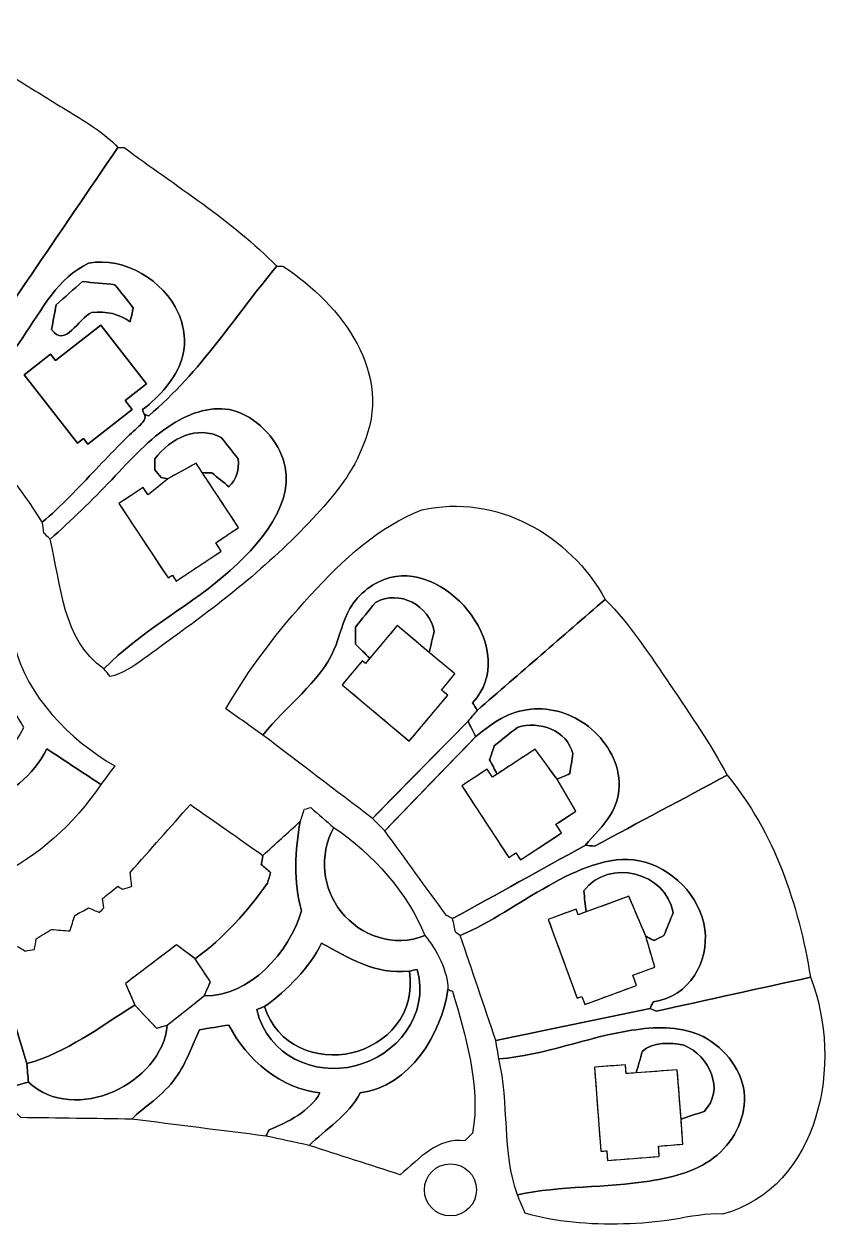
# Model space of a CAD drawing. Header units: millimetres. Extents: x -97281 to 275547, y -12500 to 261289.
# Drawn here: x 120603 to 275547, y -7466 to 219488 of the extents above; entities that cross this region are included whole.
import ezdxf

# ---------------------------------------------------------------- set-up
doc = ezdxf.new("R2010")
doc.units = ezdxf.units.MM
for name, color, linetype in [('01_MAIN_BUILDING', 7, 'Continuous'), ('02_CHALETS', 7, 'Continuous'), ('03_DESIGN_REGIONS', 7, 'Continuous'), ('REGION_HOLES', 7, 'Continuous')]:
    doc.layers.add(name, color=color, linetype=linetype)

msp = doc.modelspace()

# ---------------------------------------------------------------- linework, layer by layer
at = {"layer": '01_MAIN_BUILDING'}
msp.add_open_spline([(-991, 164398), (-3518, 159928), (-6044, 155459), (-8570, 150989), (-9153, 148755), (-9736, 146520), (-10319, 144285), (-7501, 143605), (-4684, 142925), (-1866, 142245), (-2546, 138456), (-3226, 134666), (-3906, 130877), (-4198, 130586), (-4489, 130294), (-4781, 130003), (-8019, 130521), (-11258, 131039), (-14497, 131557), (-14076, 131330), (-13655, 131104), (-13234, 130877), (-13428, 129517), (-13622, 128156), (-13817, 126796), (-13720, 126505), (-13622, 126213), (-13525, 125922), (-12068, 126019), (-10610, 126116), (-9153, 126213), (-9153, 124367), (-9153, 122521), (-9153, 120675), (-8764, 119412), (-8376, 118149), (-7987, 116886), (-8279, 116400), (-8570, 115914), (-8861, 115428), (-8764, 114360), (-8667, 113291), (-8570, 112222), (-9347, 111931), (-10125, 111639), (-10902, 111348), (-10708, 109793), (-10513, 108238), (-10319, 106684), (-7793, 107072), (-5267, 107461), (-2740, 107850), (-1769, 103672), (-797, 99494), (175, 95316), (-3323, 94587), (-6821, 93858), (-10319, 93130), (-10125, 92984), (-9930, 92838), (-9736, 92693), (-9639, 92595), (-9542, 92498), (-9444, 92401), (-9153, 91138), (-8861, 89875), (-8570, 88612), (-7015, 88806), (-5461, 89000), (-3906, 89195), (-2449, 84434), (-991, 79673), (466, 74912), (758, 74815), (1049, 74718), (1340, 74620), (1340, 74232), (1340, 73843), (1340, 73455), (1049, 73357), (758, 73260), (466, 73163), (272, 72483), (77, 71803), (-117, 71123), (369, 69957), (855, 68791), (1340, 67625), (5724, 61625), (9004, 53540), (14749, 48387), (18153, 50095), (21986, 50765), (26117, 50719), (29906, 50039), (33695, 49359), (37485, 48678), (38165, 50233), (38845, 51788), (39525, 53342), (39914, 53439), (40302, 53536), (40691, 53634), (44189, 51399), (47687, 49164), (51184, 46929), (51281, 46541), (51379, 46152), (51476, 45764), (50601, 44792), (49727, 43820), (48852, 42849), (48755, 42363), (48658, 41877), (48561, 41391), (50813, 38750), (53650, 35616), (54391, 32064), (54779, 31675), (55168, 31286), (55557, 30898), (56042, 29440), (56528, 27983), (57014, 26526), (57694, 24874), (58374, 23222), (59054, 21570), (66317, 18355), (74182, 16595), (82665, 16324), (82859, 18170), (83053, 20016), (83248, 21862), (87620, 21765), (91992, 21667), (96364, 21570), (98502, 21667), (100640, 21765), (102777, 21862), (104137, 21959), (105498, 22056), (106858, 22153), (106664, 23514), (106469, 24874), (106275, 26234), (110285, 27840), (114802, 29797), (119100, 29732), (119780, 27497), (120460, 25262), (121141, 23028), (128608, 25112), (134940, 29937), (141544, 34104), (140962, 35464), (140379, 36825), (139796, 38185), (143002, 40614), (146208, 43043), (149415, 45472), (150581, 44598), (151746, 43723), (152912, 42849), (158220, 46600), (162951, 51949), (166612, 57131), (166806, 57812), (167001, 58492), (167195, 59172), (166612, 59658), (166029, 60143), (165446, 60629), (165543, 61212), (165641, 61795), (165738, 62378), (161171, 65584), (156605, 68791), (152038, 71997), (148249, 67722), (144459, 63447), (140670, 59172), (140767, 58297), (140864, 57423), (140962, 56548), (140379, 56354), (139796, 56160), (139213, 55965), (138921, 56160), (138630, 56354), (138338, 56548), (137367, 55771), (136395, 54994), (135423, 54217), (135520, 53634), (135618, 53051), (135715, 52468), (135423, 52176), (135132, 51885), (134840, 51593), (134160, 51885), (133480, 52176), (132800, 52468), (131926, 51982), (131051, 51496), (130177, 51010), (129885, 50039), (129594, 49067), (129302, 48095), (128136, 48193), (126970, 48290), (125804, 48387), (124833, 47804), (123861, 47221), (122889, 46638), (122792, 45958), (122695, 45278), (122598, 44598), (122015, 44500), (121432, 44403), (120849, 44306), (120363, 44598), (119877, 44889), (119392, 45181), (118323, 44695), (117254, 44209), (116185, 43723), (115991, 43043), (115797, 42363), (115602, 41683), (115117, 41586), (114631, 41488), (114145, 41391), (113659, 41780), (113173, 42169), (112688, 42557), (111716, 42266), (110744, 41974), (109773, 41683), (109384, 40905), (108995, 40128), (108607, 39351), (107344, 39740), (106081, 40128), (104817, 40517), (103749, 40322), (102680, 40128), (101611, 39934), (101320, 39351), (101028, 38768), (100737, 38185), (99862, 38185), (98988, 38185), (98113, 38185), (97919, 38671), (97725, 39157), (97530, 39642), (95069, 39859), (91948, 39051), (89296, 39232), (88642, 39277), (88017, 39381), (87513, 39628), (86950, 39904), (86539, 40359), (86281, 40966), (85745, 42225), (85868, 44142), (85579, 45472), (84705, 45764), (83831, 46055), (82956, 46347), (82179, 48387), (81402, 50427), (80624, 52468), (80916, 53536), (81207, 54605), (81499, 55674), (80624, 56743), (79750, 57812), (78875, 58880), (78390, 58783), (77904, 58686), (77418, 58589), (75863, 60435), (74309, 62281), (72754, 64127), (72851, 64807), (72948, 65487), (73046, 66167), (72171, 67042), (71297, 67916), (70422, 68791), (69256, 69277), (68090, 69762), (66924, 70248), (65759, 69277), (64593, 68305), (63427, 67333), (62747, 67528), (62066, 67722), (61386, 67916), (59346, 69471), (57305, 71026), (55265, 72580), (55848, 74038), (56431, 75495), (57014, 76952), (56042, 77535), (55071, 78118), (54099, 78701), (54293, 79479), (54488, 80256), (54682, 81033), (53128, 81616), (51573, 82199), (50018, 82782), (49630, 81908), (49241, 81033), (48852, 80159), (48367, 80062), (47881, 79964), (47395, 79867), (44772, 80742), (42148, 81616), (39525, 82491), (39331, 83462), (39136, 84434), (38942, 85405), (37485, 85405), (36027, 85405), (34570, 85405), (34278, 84531), (33987, 83657), (33695, 82782), (30489, 82879), (27283, 82976), (24076, 83074), (24076, 84142), (24076, 85211), (24076, 86280), (22133, 86571), (20190, 86863), (18247, 87154), (17081, 89778), (15915, 92401), (14749, 95024), (13777, 95024), (12806, 95024), (11834, 95024), (11542, 95996), (11251, 96968), (10959, 97939), (11445, 98134), (11931, 98328), (12417, 98522), (12320, 99494), (12223, 100465), (12125, 101437), (11931, 101729), (11737, 102020), (11542, 102312), (10862, 102214), (10182, 102117), (9502, 102020), (9308, 102992), (9113, 103963), (8919, 104935), (9599, 105324), (10279, 105712), (10959, 106101), (10668, 107072), (10376, 108044), (10085, 109016), (9308, 109113), (8530, 109210), (7753, 109307), (7753, 110182), (7753, 111056), (7753, 111931), (8433, 112125), (9113, 112319), (9794, 112513), (9599, 113777), (9405, 115040), (9211, 116303), (8433, 116400), (7656, 116497), (6879, 116594), (6879, 117663), (6879, 118732), (6879, 119801), (7753, 120189), (8628, 120578), (9502, 120967), (9502, 121938), (9502, 122910), (9502, 123881), (8725, 124270), (7947, 124659), (7170, 125047), (7170, 126116), (7170, 127185), (7170, 128254), (8045, 128351), (8919, 128448), (9794, 128545), (9891, 129711), (9988, 130877), (10085, 132043), (9405, 132334), (8725, 132626), (8045, 132917), (8142, 133598), (8239, 134278), (8336, 134958), (9113, 135152), (9891, 135346), (10668, 135541), (10862, 136512), (11057, 137484), (11251, 138456), (10668, 138747), (10085, 139039), (9502, 139330), (9599, 140302), (9696, 141273), (9794, 142245), (10862, 142536), (11931, 142828), (13000, 143119), (15040, 147200), (17081, 151281), (19121, 155362), (12417, 158374), (5713, 161386), (-991, 164398)], degree=3, knots=[0, 0, 0, 0, 1, 1, 1, 2, 2, 2, 3, 3, 3, 4, 4, 4, 5, 5, 5, 6, 6, 6, 7, 7, 7, 8, 8, 8, 9, 9, 9, 10, 10, 10, 11, 11, 11, 12, 12, 12, 13, 13, 13, 14, 14, 14, 15, 15, 15, 16, 16, 16, 17, 17, 17, 18, 18, 18, 19, 19, 19, 20, 20, 20, 21, 21, 21, 22, 22, 22, 23, 23, 23, 24, 24, 24, 25, 25, 25, 26, 26, 26, 27, 27, 27, 28, 28, 28, 29, 29, 29, 30, 30, 30, 31, 31, 31, 32, 32, 32, 33, 33, 33, 34, 34, 34, 35, 35, 35, 36, 36, 36, 37, 37, 37, 38, 38, 38, 39, 39, 39, 40, 40, 40, 41, 41, 41, 42, 42, 42, 43, 43, 43, 44, 44, 44, 45, 45, 45, 46, 46, 46, 47, 47, 47, 48, 48, 48, 49, 49, 49, 50, 50, 50, 51, 51, 51, 52, 52, 52, 53, 53, 53, 54, 54, 54, 55, 55, 55, 56, 56, 56, 57, 57, 57, 58, 58, 58, 59, 59, 59, 60, 60, 60, 61, 61, 61, 62, 62, 62, 63, 63, 63, 64, 64, 64, 65, 65, 65, 66, 66, 66, 67, 67, 67, 68, 68, 68, 69, 69, 69, 70, 70, 70, 71, 71, 71, 72, 72, 72, 73, 73, 73, 74, 74, 74, 75, 75, 75, 76, 76, 76, 77, 77, 77, 78, 78, 78, 79, 79, 79, 80, 80, 80, 81, 81, 81, 82, 82, 82, 83, 83, 83, 84, 84, 84, 85, 85, 85, 86, 86, 86, 87, 87, 87, 88, 88, 88, 89, 89, 89, 90, 90, 90, 91, 91, 91, 92, 92, 92, 93, 93, 93, 94, 94, 94, 95, 95, 95, 96, 96, 96, 97, 97, 97, 98, 98, 98, 99, 99, 99, 100, 100, 100, 101, 101, 101, 102, 102, 102, 103, 103, 103, 104, 104, 104, 105, 105, 105, 106, 106, 106, 107, 107, 107, 108, 108, 108, 109, 109, 109, 110, 110, 110, 111, 111, 111, 112, 112, 112, 113, 113, 113, 114, 114, 114, 115, 115, 115, 116, 116, 116, 117, 117, 117, 118, 118, 118, 119, 119, 119, 120, 120, 120, 121, 121, 121, 122, 122, 122, 123, 123, 123, 124, 124, 124, 125, 125, 125, 126, 126, 126, 127, 127, 127, 128, 128, 128, 129, 129, 129, 130, 130, 130, 131, 131, 131, 132, 132, 132, 133, 133, 133, 134, 134, 134, 135, 135, 135, 136, 136, 136, 137, 137, 137, 138, 138, 138, 139, 139, 139, 140, 140, 140, 141, 141, 141, 142, 142, 142, 143, 143, 143, 144, 144, 144, 145, 145, 145, 145], dxfattribs=at)
at = {"layer": '02_CHALETS'}
for points in [[(135107, 162569), (126550, 155892), (125615, 157091), (120648, 153215), (130735, 140288), (131854, 141161), (132669, 140116), (141034, 146644), (139720, 148328), (143760, 151480)], [(147799, 133532), (144051, 130498), (143129, 131891), (138537, 128853), (147836, 114799), (148636, 115328), (149363, 114230), (157883, 119868), (156822, 121472), (161149, 124335), (154285, 134709), (153106, 136490)], [(197167, 100738), (191126, 105813), (185926, 99624), (185101, 98643), (184507, 99142), (180716, 94630), (193400, 83972), (200672, 92628), (199479, 93631), (202022, 96658)], [(209994, 77747), (209130, 77182), (208145, 78687), (203328, 75536), (212204, 61970), (213548, 62850), (214412, 61529), (222183, 66614), (221113, 68249), (224884, 70716), (221322, 76767), (217200, 82462)], [(226832, 51703), (225336, 51154), (224942, 52227), (219658, 50287), (225121, 35407), (226021, 35737), (226580, 34216), (236357, 37805), (235653, 39725), (239800, 41247), (238106, 47083), (234877, 54657)], [(244750, 12536), (244055, 21855), (236277, 21275), (234385, 21134), (234260, 22801), (228407, 22365), (229592, 6460), (230726, 6545), (230860, 4749), (240641, 5479), (240493, 7456), (245103, 7800)]]:
    msp.add_lwpolyline(points, close=True, dxfattribs=at)
at = {"layer": '03_DESIGN_REGIONS'}
for points in [[(205963, 84822), (204505, 87737), (186433, 69374), (188765, 67042)], [(154661, 35853), (155827, 38476), (152912, 42849), (149415, 45472), (139796, 38185), (141544, 34104), (145625, 29732), (147666, 30315)]]:
    msp.add_lwpolyline(points, close=True, dxfattribs=at)
msp.add_circle((201180, -833), 4918, dxfattribs=at)
for points, knots in [([(138338, 196170), (135835, 198832), (132555, 200827), (129300, 202820), (126078, 204793), (122880, 206765), (119692, 208746), (116505, 210727), (113327, 212718), (110123, 214665), (107015, 216554), (103882, 218403), (100445, 219488), (97336, 209481), (94227, 199473), (91118, 189465), (88106, 179166), (85094, 168867), (82082, 158568), (83053, 158277), (84025, 157985), (84997, 157694), (92249, 155479), (98739, 151425), (105400, 147783), (116380, 163912), (127359, 180041), (138338, 196170)], [0, 0, 0, 0, 1, 1, 1, 2, 2, 2, 3, 3, 3, 4, 4, 4, 5, 5, 5, 6, 6, 6, 7, 7, 7, 8, 8, 8, 9, 9, 9, 9]), ([(168361, 173725), (159905, 182374), (149124, 188958), (139504, 196170), (139115, 196170), (138727, 196170), (138338, 196170), (127359, 180041), (116380, 163912), (105400, 147783), (106566, 146811), (107732, 145840), (108898, 144868), (112607, 150203), (116762, 154908), (120364, 160236), (123975, 165578), (127030, 171544), (132800, 174308), (139614, 175526), (147016, 170982), (149755, 164924), (151016, 162134), (151289, 159023), (150398, 156128), (149274, 152476), (146299, 149168), (143002, 146617), (143099, 146326), (143196, 146034), (143293, 145743), (143585, 145646), (143876, 145548), (144168, 145451), (154005, 153757), (160649, 164543), (168361, 173725)], [0, 0, 0, 0, 1, 1, 1, 2, 2, 2, 3, 3, 3, 4, 4, 4, 5, 5, 5, 6, 6, 6, 7, 7, 7, 8, 8, 8, 9, 9, 9, 10, 10, 10, 11, 11, 11, 12, 12, 12, 12]), ([(143293, 145743), (143196, 146034), (143099, 146326), (143002, 146617), (146299, 149168), (149274, 152476), (150398, 156128), (151289, 159023), (151016, 162134), (149755, 164924), (147016, 170982), (139614, 175526), (132800, 174308), (127030, 171544), (123975, 165578), (120364, 160236), (116762, 154908), (112607, 150203), (108898, 144868), (114553, 138670), (119965, 131901), (124055, 125339), (127598, 128320), (130915, 131878), (134164, 135307), (135728, 136957), (137276, 138578), (138884, 140203), (139751, 141078), (140634, 141955), (141588, 142829), (142012, 143218), (142449, 143606), (142807, 143994), (143345, 144576), (143704, 145159), (143293, 145743)], [0, 0, 0, 0, 1, 1, 1, 2, 2, 2, 3, 3, 3, 4, 4, 4, 5, 5, 5, 6, 6, 6, 7, 7, 7, 8, 8, 8, 9, 9, 9, 10, 10, 10, 11, 11, 11, 12, 12, 12, 12]), ([(124055, 125339), (124153, 124659), (124250, 123979), (124347, 123298), (124736, 122910), (125124, 122521), (125513, 122132), (129601, 125723), (133414, 129435), (137167, 133380), (140742, 137140), (144263, 141112), (148544, 143820), (152142, 146097), (156278, 147482), (160136, 146446), (164335, 145318), (168207, 141323), (169571, 137251), (172235, 129298), (165338, 121047), (158250, 115071), (150621, 108639), (142770, 104841), (135715, 97648), (136103, 97162), (136492, 96676), (136881, 96190), (139143, 96592), (141219, 98084), (143307, 99589), (145427, 101116), (147561, 102656), (149670, 104198), (154119, 107450), (158462, 110709), (162769, 114328), (167315, 118148), (171822, 122371), (175882, 126803), (179594, 130856), (182933, 135084), (184684, 139913), (190520, 153301), (180898, 166261), (169527, 173725), (169138, 173725), (168750, 173725), (168361, 173725), (160649, 164543), (154005, 153757), (144168, 145451), (143876, 145548), (143585, 145646), (143293, 145743), (143704, 145159), (143345, 144576), (142807, 143994), (142449, 143606), (142012, 143218), (141588, 142829), (140634, 141955), (139751, 141078), (138884, 140203), (137276, 138578), (135728, 136957), (134164, 135307), (130915, 131878), (127598, 128320), (124055, 125339)], [0, 0, 0, 0, 1, 1, 1, 2, 2, 2, 3, 3, 3, 4, 4, 4, 5, 5, 5, 6, 6, 6, 7, 7, 7, 8, 8, 8, 9, 9, 9, 10, 10, 10, 11, 11, 11, 12, 12, 12, 13, 13, 13, 14, 14, 14, 15, 15, 15, 16, 16, 16, 17, 17, 17, 18, 18, 18, 19, 19, 19, 20, 20, 20, 21, 21, 21, 22, 22, 22, 23, 23, 23, 23]), ([(125804, 161774), (128370, 158042), (130904, 163980), (133383, 164981), (136157, 165231), (138609, 164703), (140670, 163232), (140864, 164106), (141059, 164981), (141253, 165855), (140087, 167313), (138921, 168770), (137755, 170227), (135715, 170422), (133674, 170616), (131634, 170810), (129982, 169353), (128331, 167896), (126679, 166438), (126387, 164884), (126096, 163329), (125804, 161774)], [0, 0, 0, 0, 1, 1, 1, 2, 2, 2, 3, 3, 3, 4, 4, 4, 5, 5, 5, 6, 6, 6, 7, 7, 7, 7]), ([(125513, 122132), (127645, 113580), (127857, 102987), (135715, 97648), (142770, 104841), (150621, 108639), (158250, 115071), (165338, 121047), (172235, 129298), (169571, 137251), (168207, 141323), (164335, 145318), (160136, 146446), (156278, 147482), (152142, 146097), (148544, 143820), (144263, 141112), (140742, 137140), (137167, 133380), (133414, 129435), (129601, 125723), (125513, 122132)], [0, 0, 0, 0, 1, 1, 1, 2, 2, 2, 3, 3, 3, 4, 4, 4, 5, 5, 5, 6, 6, 6, 7, 7, 7, 7]), ([(154285, 134709), (154896, 134695), (155507, 134680), (156119, 134666), (157187, 133792), (158256, 132917), (159325, 132043), (160831, 133409), (161229, 135235), (161074, 137290), (160005, 138650), (158936, 140010), (157868, 141370), (153388, 143662), (148320, 141319), (145334, 137290), (145334, 136610), (145334, 135929), (145334, 135249), (145722, 134763), (146111, 134278), (146500, 133792), (146933, 133705), (147366, 133619), (147799, 133532), (149568, 134518), (151337, 135504), (153106, 136490), (153499, 135896), (153892, 135302), (154285, 134709)], [0, 0, 0, 0, 1, 1, 1, 2, 2, 2, 3, 3, 3, 4, 4, 4, 5, 5, 5, 6, 6, 6, 7, 7, 7, 8, 8, 8, 9, 9, 9, 10, 10, 10, 10]), ([(195761, 127671), (187766, 124616), (180892, 118309), (174686, 111501), (168480, 104692), (162942, 97382), (158742, 90069), (161074, 88417), (163406, 86766), (165738, 85114), (170120, 90668), (176480, 95026), (179171, 101211), (180282, 103764), (180768, 106627), (182194, 109060), (183839, 111867), (186736, 114101), (189792, 114876), (201003, 117718), (214358, 100935), (205380, 91235), (205671, 90749), (205963, 90263), (206254, 89778), (214318, 96773), (222383, 103769), (230447, 110765), (223608, 122997), (209877, 130845), (195761, 127671)], [0, 0, 0, 0, 1, 1, 1, 2, 2, 2, 3, 3, 3, 4, 4, 4, 5, 5, 5, 6, 6, 6, 7, 7, 7, 8, 8, 8, 9, 9, 9, 10, 10, 10, 10]), ([(204505, 87737), (205088, 88417), (205671, 89098), (206254, 89778), (205963, 90263), (205671, 90749), (205380, 91235), (214358, 100935), (201003, 117718), (189792, 114876), (186736, 114101), (183839, 111867), (182194, 109060), (180768, 106627), (180282, 103764), (179171, 101211), (176480, 95026), (170120, 90668), (165738, 85114), (172636, 79867), (179535, 74620), (186433, 69374), (192457, 75495), (198481, 81616), (204505, 87737)], [0, 0, 0, 0, 1, 1, 1, 2, 2, 2, 3, 3, 3, 4, 4, 4, 5, 5, 5, 6, 6, 6, 7, 7, 7, 8, 8, 8, 8]), ([(197167, 100738), (197475, 102040), (197784, 103342), (198092, 104643), (197312, 109574), (191504, 112723), (187016, 110182), (185753, 108627), (184490, 107072), (183227, 105518), (183227, 104449), (183227, 103380), (183227, 102312), (184127, 101416), (185026, 100520), (185926, 99624), (187660, 101687), (189393, 103750), (191126, 105813), (193140, 104121), (195153, 102430), (197167, 100738)], [0, 0, 0, 0, 1, 1, 1, 2, 2, 2, 3, 3, 3, 4, 4, 4, 5, 5, 5, 6, 6, 6, 7, 7, 7, 7]), ([(230447, 110765), (222383, 103769), (214318, 96773), (206254, 89778), (205671, 89098), (205088, 88417), (204505, 87737), (204991, 86766), (205477, 85794), (205963, 84822), (207686, 86195), (209476, 87652), (211494, 88630), (213238, 89475), (215154, 89964), (217076, 90057), (220942, 90244), (224836, 88834), (227845, 86243), (231001, 83525), (233184, 79508), (233074, 75506), (233022, 73609), (232455, 71715), (231445, 70043), (230163, 67920), (228167, 66154), (226682, 64297), (227257, 64240), (227832, 64184), (228407, 64127), (236763, 68596), (245119, 73066), (253475, 77535), (250394, 83372), (246566, 88888), (242785, 94488), (238940, 100183), (235143, 105965), (230447, 110765)], [0, 0, 0, 0, 1, 1, 1, 2, 2, 2, 3, 3, 3, 4, 4, 4, 5, 5, 5, 6, 6, 6, 7, 7, 7, 8, 8, 8, 9, 9, 9, 10, 10, 10, 11, 11, 11, 12, 12, 12, 13, 13, 13, 13]), ([(118809, 102020), (117351, 101631), (115894, 101243), (114436, 100854), (114809, 95402), (117940, 91093), (120558, 86571), (116627, 78153), (107663, 75364), (99804, 77318), (91778, 79314), (84904, 86257), (84997, 95316), (83150, 94636), (81304, 93956), (79458, 93276), (79783, 85462), (84217, 78706), (90826, 74038), (89630, 70568), (86506, 67453), (83539, 65002), (84511, 63447), (85482, 61892), (86454, 60338), (90787, 63027), (93170, 67977), (96364, 71706), (107048, 68438), (119669, 72281), (124930, 82491), (128331, 80256), (131731, 78021), (135132, 75786), (136006, 76952), (136881, 78118), (137755, 79284), (129151, 84291), (121135, 92511), (118809, 102020)], [0, 0, 0, 0, 1, 1, 1, 2, 2, 2, 3, 3, 3, 4, 4, 4, 5, 5, 5, 6, 6, 6, 7, 7, 7, 8, 8, 8, 9, 9, 9, 10, 10, 10, 11, 11, 11, 12, 12, 12, 13, 13, 13, 13]), ([(226682, 64297), (228167, 66154), (230163, 67920), (231445, 70043), (232455, 71715), (233022, 73609), (233074, 75506), (233184, 79508), (231001, 83525), (227845, 86243), (224836, 88834), (220942, 90244), (217076, 90057), (215154, 89964), (213238, 89475), (211494, 88630), (209476, 87652), (207686, 86195), (205963, 84822), (200230, 78896), (194497, 72969), (188765, 67042), (192651, 61698), (196538, 56354), (200424, 51010), (200813, 50816), (201202, 50622), (201590, 50427), (209954, 55051), (218318, 59674), (226682, 64297)], [0, 0, 0, 0, 1, 1, 1, 2, 2, 2, 3, 3, 3, 4, 4, 4, 5, 5, 5, 6, 6, 6, 7, 7, 7, 8, 8, 8, 9, 9, 9, 10, 10, 10, 10]), ([(221322, 76767), (222129, 77120), (222936, 77474), (223743, 77827), (223937, 79090), (224132, 80353), (224326, 81616), (223140, 86051), (218076, 87873), (213833, 86571), (212375, 85405), (210918, 84239), (209460, 83074), (209169, 82199), (208877, 81325), (208586, 80450), (209055, 79549), (209525, 78648), (209994, 77747), (212396, 79319), (214798, 80890), (217200, 82462), (218574, 80563), (219948, 78665), (221322, 76767)], [0, 0, 0, 0, 1, 1, 1, 2, 2, 2, 3, 3, 3, 4, 4, 4, 5, 5, 5, 6, 6, 6, 7, 7, 7, 8, 8, 8, 8]), ([(135132, 75786), (131731, 78021), (128331, 80256), (124930, 82491), (119669, 72281), (107048, 68438), (96364, 71706), (93170, 67977), (90787, 63027), (86454, 60338), (87523, 58006), (88591, 55674), (89660, 53342), (107836, 51923), (124884, 60492), (135132, 75786)], [0, 0, 0, 0, 1, 1, 1, 2, 2, 2, 3, 3, 3, 4, 4, 4, 5, 5, 5, 5]), ([(253475, 77535), (245119, 73066), (236763, 68596), (228407, 64127), (227832, 64184), (227257, 64240), (226682, 64297), (218318, 59674), (209954, 55051), (201590, 50427), (201785, 49553), (201979, 48678), (202173, 47804), (202465, 47610), (202756, 47415), (203048, 47221), (208920, 49800), (213918, 53382), (219692, 56638), (225095, 59685), (231178, 62447), (236853, 61358), (242883, 60200), (248453, 54695), (249259, 48398), (250026, 42413), (246489, 35714), (239483, 34687), (239289, 34266), (239095, 33845), (238900, 33424), (239289, 33262), (239678, 33100), (240066, 32938), (249782, 35076), (259499, 37213), (269215, 39351), (266940, 53259), (262411, 66671), (253475, 77535)], [0, 0, 0, 0, 1, 1, 1, 2, 2, 2, 3, 3, 3, 4, 4, 4, 5, 5, 5, 6, 6, 6, 7, 7, 7, 8, 8, 8, 9, 9, 9, 10, 10, 10, 11, 11, 11, 12, 12, 12, 13, 13, 13, 13]), ([(179146, 67625), (177689, 68888), (176231, 70151), (174774, 71414), (174385, 71317), (173996, 71220), (173608, 71123), (173341, 70345), (173073, 69568), (172806, 68791), (171800, 63445), (171529, 57312), (173025, 51885), (170753, 44061), (163228, 35653), (154661, 35853), (152329, 34007), (149998, 32161), (147666, 30315), (146707, 19254), (130183, 11402), (121432, 19530), (119295, 18947), (117157, 18364), (115019, 17781), (116671, 16129), (118323, 14478), (119975, 12826), (126970, 12729), (133966, 12631), (140962, 12534), (142052, 13722), (143583, 14798), (145050, 16007), (146608, 17291), (148093, 18725), (149254, 20322), (151297, 23131), (152335, 26442), (153787, 29440), (155633, 29732), (157479, 30023), (159325, 30315), (162613, 23709), (169276, 18244), (176523, 17490), (174731, 14100), (170360, 11903), (166904, 10494), (166709, 10105), (166515, 9717), (166321, 9328), (169041, 8745), (171762, 8162), (174482, 7579), (177421, 10480), (182019, 13278), (184101, 17490), (193602, 18689), (199457, 28770), (200716, 37019), (200696, 40492), (198615, 44566), (196344, 47221), (190530, 44868), (184134, 47209), (180546, 51693), (177074, 56031), (176229, 62377), (179146, 67625)], [0, 0, 0, 0, 1, 1, 1, 2, 2, 2, 3, 3, 3, 4, 4, 4, 5, 5, 5, 6, 6, 6, 7, 7, 7, 8, 8, 8, 9, 9, 9, 10, 10, 10, 11, 11, 11, 12, 12, 12, 13, 13, 13, 14, 14, 14, 15, 15, 15, 16, 16, 16, 17, 17, 17, 18, 18, 18, 19, 19, 19, 20, 20, 20, 21, 21, 21, 22, 22, 22, 23, 23, 23, 23]), ([(172806, 68791), (170450, 66653), (168094, 64516), (165738, 62378), (165641, 61795), (165543, 61212), (165446, 60629), (166029, 60143), (166612, 59658), (167195, 59172), (167001, 58492), (166806, 57812), (166612, 57131), (162951, 51949), (158220, 46600), (152912, 42849), (153884, 41391), (154856, 39934), (155827, 38476), (155439, 37602), (155050, 36728), (154661, 35853), (163228, 35653), (170753, 44061), (173025, 51885), (171529, 57312), (171800, 63445), (172806, 68791)], [0, 0, 0, 0, 1, 1, 1, 2, 2, 2, 3, 3, 3, 4, 4, 4, 5, 5, 5, 6, 6, 6, 7, 7, 7, 8, 8, 8, 9, 9, 9, 9]), ([(196344, 47221), (193337, 54976), (186448, 62776), (179146, 67625), (176229, 62377), (177074, 56031), (180546, 51693), (184134, 47209), (190530, 44868), (196344, 47221)], [0, 0, 0, 0, 1, 1, 1, 2, 2, 2, 3, 3, 3, 3]), ([(203048, 47221), (205282, 40614), (207517, 34007), (209752, 27400), (219468, 29408), (229184, 31416), (238900, 33424), (239095, 33845), (239289, 34266), (239483, 34687), (246489, 35714), (250026, 42413), (249259, 48398), (248453, 54695), (242883, 60200), (236853, 61358), (231178, 62447), (225095, 59685), (219692, 56638), (213918, 53382), (208920, 49800), (203048, 47221)], [0, 0, 0, 0, 1, 1, 1, 2, 2, 2, 3, 3, 3, 4, 4, 4, 5, 5, 5, 6, 6, 6, 7, 7, 7, 7]), ([(238106, 47083), (238565, 46837), (239024, 46592), (239483, 46347), (239580, 46347), (239678, 46347), (239775, 46347), (240358, 46638), (240941, 46929), (241524, 47221), (242107, 48678), (242690, 50136), (243273, 51593), (241924, 59165), (231153, 61927), (226366, 55674), (226522, 54350), (226677, 53027), (226832, 51703), (229514, 52688), (232195, 53672), (234877, 54657), (235954, 52132), (237030, 49608), (238106, 47083)], [0, 0, 0, 0, 1, 1, 1, 2, 2, 2, 3, 3, 3, 4, 4, 4, 5, 5, 5, 6, 6, 6, 7, 7, 7, 8, 8, 8, 8]), ([(193429, 40517), (186849, 39752), (181976, 43106), (176814, 45764), (174526, 41089), (170404, 36940), (166029, 33813), (168429, 26333), (175980, 23574), (182513, 25068), (189134, 26582), (194710, 32464), (193429, 40517)], [0, 0, 0, 0, 1, 1, 1, 2, 2, 2, 3, 3, 3, 4, 4, 4, 4]), ([(166029, 33813), (165543, 33618), (165058, 33424), (164572, 33230), (166678, 24344), (175546, 20732), (183156, 22610), (190890, 24518), (197324, 32097), (194886, 40808), (194400, 40711), (193915, 40614), (193429, 40517), (194710, 32464), (189134, 26582), (182513, 25068), (175980, 23574), (168429, 26333), (166029, 33813)], [0, 0, 0, 0, 1, 1, 1, 2, 2, 2, 3, 3, 3, 4, 4, 4, 5, 5, 5, 6, 6, 6, 6]), ([(269215, 39351), (259499, 37213), (249782, 35076), (240066, 32938), (239678, 33100), (239289, 33262), (238900, 33424), (229184, 31416), (219468, 29408), (209752, 27400), (209946, 26234), (210140, 25068), (210335, 23902), (218976, 24607), (226756, 27980), (235421, 29325), (239715, 29991), (244227, 30159), (248085, 28508), (252530, 26604), (256109, 22286), (256672, 17671), (257205, 13308), (255042, 8679), (251569, 5733), (248154, 2834), (243471, 1563), (238823, 836), (230421, -478), (222133, -12), (213833, -1748), (214318, -2914), (214804, -4080), (215290, -5246), (221017, -6880), (227505, -7466), (233904, -7280), (237084, -7188), (240241, -6905), (243309, -6419), (246509, -5913), (249612, -5185), (252600, -5441), (270968, -336), (275547, 23106), (269215, 39351)], [0, 0, 0, 0, 1, 1, 1, 2, 2, 2, 3, 3, 3, 4, 4, 4, 5, 5, 5, 6, 6, 6, 7, 7, 7, 8, 8, 8, 9, 9, 9, 10, 10, 10, 11, 11, 11, 12, 12, 12, 13, 13, 13, 14, 14, 14, 15, 15, 15, 15]), ([(200716, 37019), (199457, 28770), (193602, 18689), (184101, 17490), (182019, 13278), (177421, 10480), (174482, 7579), (180215, 5733), (185947, 3887), (191680, 2041), (195389, 5076), (198692, 9091), (203922, 8454), (204408, 8939), (204894, 9425), (205380, 9911), (206957, 19136), (203946, 28350), (201590, 36728), (201299, 36825), (201007, 36922), (200716, 37019)], [0, 0, 0, 0, 1, 1, 1, 2, 2, 2, 3, 3, 3, 4, 4, 4, 5, 5, 5, 6, 6, 6, 7, 7, 7, 7]), ([(147666, 30315), (146986, 30121), (146305, 29926), (145625, 29732), (144265, 31189), (142905, 32647), (141544, 34104), (134940, 29937), (128608, 25112), (121141, 23028), (121238, 21862), (121335, 20696), (121432, 19530), (130183, 11402), (146707, 19254), (147666, 30315)], [0, 0, 0, 0, 1, 1, 1, 2, 2, 2, 3, 3, 3, 4, 4, 4, 5, 5, 5, 5]), ([(121141, 23028), (120460, 25262), (119780, 27497), (119100, 29732), (114802, 29797), (110285, 27840), (106275, 26234), (106469, 24874), (106664, 23514), (106858, 22153), (107635, 20307), (108412, 18461), (109190, 16615), (111133, 17004), (113076, 17392), (115019, 17781), (117157, 18364), (119295, 18947), (121432, 19530), (121335, 20696), (121238, 21862), (121141, 23028)], [0, 0, 0, 0, 1, 1, 1, 2, 2, 2, 3, 3, 3, 4, 4, 4, 5, 5, 5, 6, 6, 6, 7, 7, 7, 7]), ([(166321, 9328), (166515, 9717), (166709, 10105), (166904, 10494), (170360, 11903), (174731, 14100), (176523, 17490), (169276, 18244), (162613, 23709), (159325, 30315), (157479, 30023), (155633, 29732), (153787, 29440), (152335, 26442), (151297, 23131), (149254, 20322), (148093, 18725), (146608, 17291), (145050, 16007), (143583, 14798), (142052, 13722), (140962, 12534), (149415, 11466), (157868, 10397), (166321, 9328)], [0, 0, 0, 0, 1, 1, 1, 2, 2, 2, 3, 3, 3, 4, 4, 4, 5, 5, 5, 6, 6, 6, 7, 7, 7, 8, 8, 8, 8]), ([(210335, 23902), (212286, 15677), (210982, 6104), (213833, -1748), (222133, -12), (230421, -478), (238823, 836), (243471, 1563), (248154, 2834), (251569, 5733), (255042, 8679), (257205, 13308), (256672, 17671), (256109, 22286), (252530, 26604), (248085, 28508), (244227, 30159), (239715, 29991), (235421, 29325), (226756, 27980), (218976, 24607), (210335, 23902)], [0, 0, 0, 0, 1, 1, 1, 2, 2, 2, 3, 3, 3, 4, 4, 4, 5, 5, 5, 6, 6, 6, 7, 7, 7, 7]), ([(244750, 12536), (246200, 13021), (247651, 13506), (249102, 13992), (253158, 18035), (250114, 24512), (245313, 26526), (242686, 27034), (239486, 27148), (237443, 25360), (237054, 23998), (236666, 22636), (236277, 21275), (238870, 21468), (241462, 21662), (244055, 21855), (244286, 18748), (244518, 15642), (244750, 12536)], [0, 0, 0, 0, 1, 1, 1, 2, 2, 2, 3, 3, 3, 4, 4, 4, 5, 5, 5, 6, 6, 6, 6])]:
    msp.add_open_spline(points, degree=3, knots=knots, dxfattribs=at)
at = {"layer": 'REGION_HOLES'}
msp.add_lwpolyline([(135107, 162569), (143760, 151480), (139720, 148328), (141034, 146644), (132669, 140116), (131854, 141161), (130735, 140288), (120648, 153215), (125615, 157091), (126550, 155892)], close=True, dxfattribs=at)
for points, knots in [([(125804, 161774), (126096, 163329), (126387, 164884), (126679, 166438), (128331, 167896), (129982, 169353), (131634, 170810), (133674, 170616), (135715, 170422), (137755, 170227), (138921, 168770), (140087, 167313), (141253, 165855), (141059, 164981), (140864, 164106), (140670, 163232), (138609, 164703), (136157, 165231), (133383, 164981), (130904, 163980), (128370, 158042), (125804, 161774)], [0, 0, 0, 0, 1, 1, 1, 2, 2, 2, 3, 3, 3, 4, 4, 4, 5, 5, 5, 6, 6, 6, 7, 7, 7, 7]), ([(147799, 133532), (147366, 133619), (146933, 133705), (146500, 133792), (146111, 134278), (145722, 134763), (145334, 135249), (145334, 135929), (145334, 136610), (145334, 137290), (148320, 141319), (153388, 143662), (157868, 141370), (158936, 140010), (160005, 138650), (161074, 137290), (161229, 135235), (160831, 133409), (159325, 132043), (158256, 132917), (157187, 133792), (156119, 134666), (155507, 134680), (154896, 134695), (154285, 134709), (156573, 131251), (158861, 127793), (161149, 124335), (159707, 123381), (158264, 122427), (156822, 121472), (157176, 120937), (157530, 120403), (157883, 119868), (155043, 117989), (152203, 116109), (149363, 114230), (149120, 114596), (148878, 114962), (148636, 115328), (148369, 115152), (148103, 114976), (147836, 114799), (144737, 119484), (141637, 124169), (138537, 128853), (140068, 129866), (141598, 130879), (143129, 131891), (143436, 131427), (143743, 130963), (144051, 130498), (145300, 131509), (146549, 132521), (147799, 133532)], [0, 0, 0, 0, 1, 1, 1, 2, 2, 2, 3, 3, 3, 4, 4, 4, 5, 5, 5, 6, 6, 6, 7, 7, 7, 8, 8, 8, 9, 9, 9, 10, 10, 10, 11, 11, 11, 12, 12, 12, 13, 13, 13, 14, 14, 14, 15, 15, 15, 16, 16, 16, 17, 17, 17, 18, 18, 18, 18]), ([(185926, 99624), (185026, 100520), (184127, 101416), (183227, 102312), (183227, 103380), (183227, 104449), (183227, 105518), (184490, 107072), (185753, 108627), (187016, 110182), (191504, 112723), (197312, 109574), (198092, 104643), (197784, 103342), (197475, 102040), (197167, 100738), (198785, 99378), (200404, 98018), (202022, 96658), (201175, 95649), (200327, 94640), (199479, 93631), (199877, 93296), (200275, 92962), (200672, 92628), (198248, 89743), (195824, 86858), (193400, 83972), (189172, 87525), (184944, 91077), (180716, 94630), (181980, 96134), (183244, 97638), (184507, 99142), (184705, 98975), (184903, 98809), (185101, 98643), (185376, 98970), (185651, 99297), (185926, 99624)], [0, 0, 0, 0, 1, 1, 1, 2, 2, 2, 3, 3, 3, 4, 4, 4, 5, 5, 5, 6, 6, 6, 7, 7, 7, 8, 8, 8, 9, 9, 9, 10, 10, 10, 11, 11, 11, 12, 12, 12, 13, 13, 13, 13]), ([(209994, 77747), (209525, 78648), (209055, 79549), (208586, 80450), (208877, 81325), (209169, 82199), (209460, 83074), (210918, 84239), (212375, 85405), (213833, 86571), (218076, 87873), (223140, 86051), (224326, 81616), (224132, 80353), (223937, 79090), (223743, 77827), (222936, 77474), (222129, 77120), (221322, 76767), (222509, 74750), (223697, 72733), (224884, 70716), (223627, 69894), (222370, 69072), (221113, 68249), (221470, 67704), (221827, 67159), (222183, 66614), (219593, 64919), (217003, 63224), (214412, 61529), (214124, 61969), (213836, 62410), (213548, 62850), (213100, 62556), (212652, 62263), (212204, 61970), (209245, 66492), (206287, 71014), (203328, 75536), (204934, 76586), (206539, 77637), (208145, 78687), (208473, 78185), (208801, 77683), (209130, 77182), (209418, 77370), (209706, 77559), (209994, 77747)], [0, 0, 0, 0, 1, 1, 1, 2, 2, 2, 3, 3, 3, 4, 4, 4, 5, 5, 5, 6, 6, 6, 7, 7, 7, 8, 8, 8, 9, 9, 9, 10, 10, 10, 11, 11, 11, 12, 12, 12, 13, 13, 13, 14, 14, 14, 15, 15, 15, 16, 16, 16, 16]), ([(226832, 51703), (226677, 53027), (226522, 54350), (226366, 55674), (231153, 61927), (241924, 59165), (243273, 51593), (242690, 50136), (242107, 48678), (241524, 47221), (240941, 46929), (240358, 46638), (239775, 46347), (239678, 46347), (239580, 46347), (239483, 46347), (239024, 46592), (238565, 46837), (238106, 47083), (238671, 45138), (239235, 43193), (239800, 41247), (238418, 40740), (237035, 40232), (235653, 39725), (235888, 39085), (236123, 38445), (236357, 37805), (233098, 36609), (229839, 35412), (226580, 34216), (226394, 34723), (226208, 35230), (226021, 35737), (225721, 35627), (225421, 35517), (225121, 35407), (223300, 40367), (221479, 45327), (219658, 50287), (221419, 50934), (223181, 51581), (224942, 52227), (225073, 51869), (225205, 51512), (225336, 51154), (225835, 51337), (226333, 51520), (226832, 51703)], [0, 0, 0, 0, 1, 1, 1, 2, 2, 2, 3, 3, 3, 4, 4, 4, 5, 5, 5, 6, 6, 6, 7, 7, 7, 8, 8, 8, 9, 9, 9, 10, 10, 10, 11, 11, 11, 12, 12, 12, 13, 13, 13, 14, 14, 14, 15, 15, 15, 16, 16, 16, 16]), ([(166029, 33813), (170404, 36940), (174526, 41089), (176814, 45764), (181976, 43106), (186849, 39752), (193429, 40517), (193915, 40614), (194400, 40711), (194886, 40808), (197324, 32097), (190890, 24518), (183156, 22610), (175546, 20732), (166678, 24344), (164572, 33230), (165058, 33424), (165543, 33618), (166029, 33813)], [0, 0, 0, 0, 1, 1, 1, 2, 2, 2, 3, 3, 3, 4, 4, 4, 5, 5, 5, 6, 6, 6, 6]), ([(236277, 21275), (236666, 22636), (237054, 23998), (237443, 25360), (239486, 27148), (242686, 27034), (245313, 26526), (250114, 24512), (253158, 18035), (249102, 13992), (247651, 13506), (246200, 13021), (244750, 12536), (244867, 10957), (244985, 9379), (245103, 7800), (243566, 7685), (242030, 7571), (240493, 7456), (240542, 6797), (240592, 6138), (240641, 5479), (237381, 5236), (234120, 4993), (230860, 4749), (230816, 5348), (230771, 5946), (230726, 6545), (230348, 6516), (229970, 6488), (229592, 6460), (229197, 11762), (228802, 17063), (228407, 22365), (230358, 22510), (232309, 22656), (234260, 22801), (234302, 22245), (234343, 21690), (234385, 21134), (235016, 21181), (235646, 21228), (236277, 21275)], [0, 0, 0, 0, 1, 1, 1, 2, 2, 2, 3, 3, 3, 4, 4, 4, 5, 5, 5, 6, 6, 6, 7, 7, 7, 8, 8, 8, 9, 9, 9, 10, 10, 10, 11, 11, 11, 12, 12, 12, 13, 13, 13, 14, 14, 14, 14])]:
    msp.add_open_spline(points, degree=3, knots=knots, dxfattribs=at)

doc.saveas('drawing.dxf')
